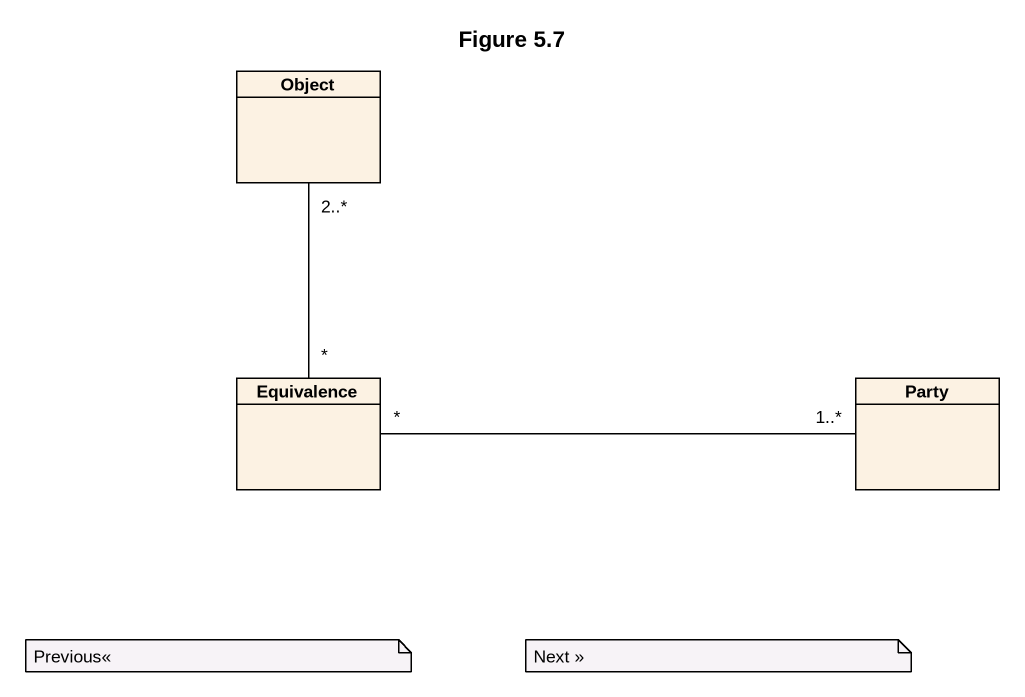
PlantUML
@startuml
title Figure 5.7
hide circle
hide empty members
class "Object" as Object_
class Equivalence
class Party
Object_ "2..*" -- "*" Equivalence
Party "1..*" -left- "*" Equivalence
note as N1
  Previous<<
end note
note as N2
  Next >>
end note
@enduml
